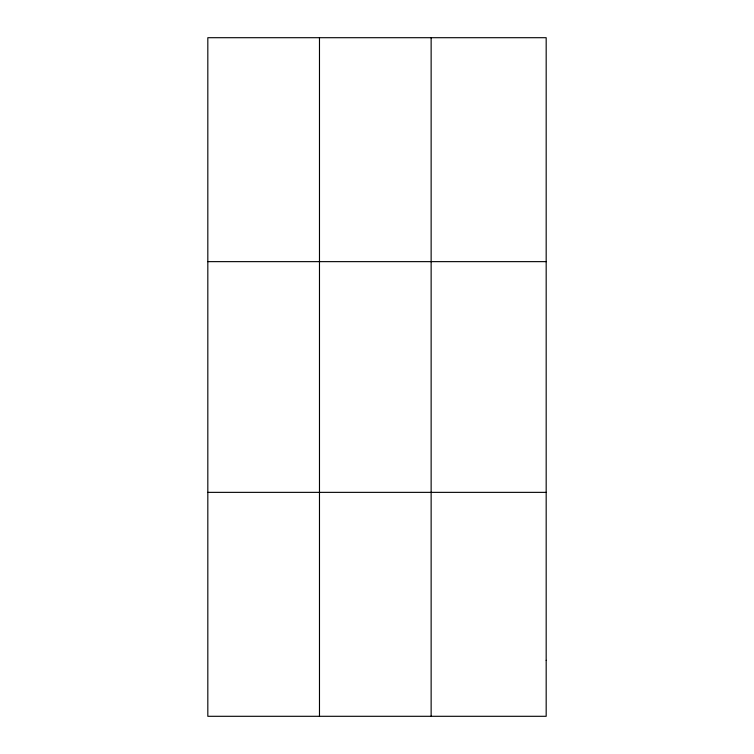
<?xml version="1.0" encoding="UTF-8"?>
<svg xmlns="http://www.w3.org/2000/svg" width="754" height="754" viewBox="0 0 754 754"><rect width="100%" height="100%" fill="white"/><g stroke="black" fill="none" stroke-linecap="round" stroke-linejoin="round"><path stroke-width="1.13" d="M319.479 37.7L319.479 716.3M431.137 37.7L431.137 716.3M207.821 261.638L546.179 261.638M207.821 492.362L546.179 492.362M546.179 660.316L546.179 716.3L207.821 716.3L207.821 37.7L546.179 37.7L546.179 660.316"/></g></svg>
